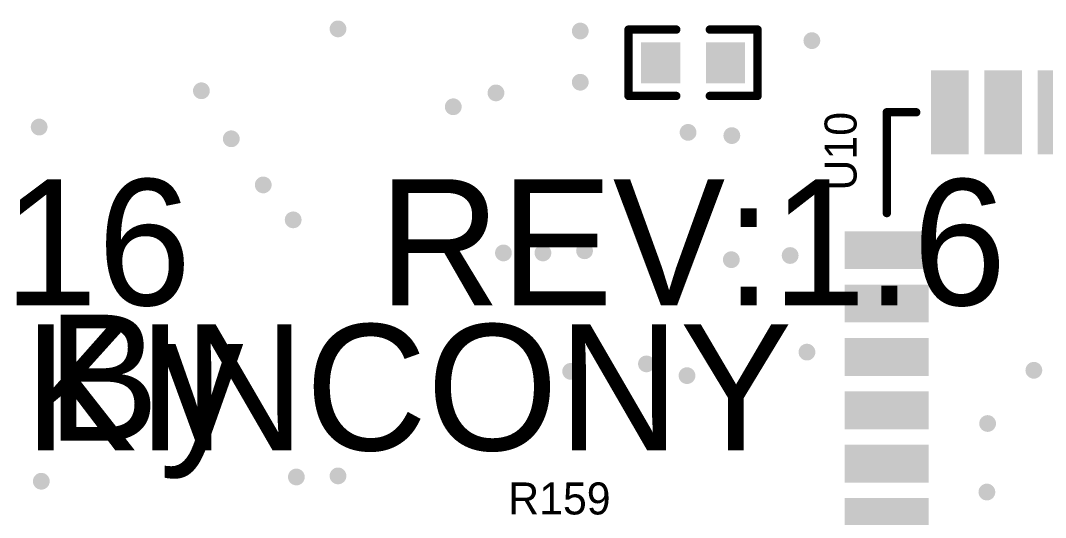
# Model space of a CAD drawing. Header units: millimetres. Extents: x -0.01 to 7.72, y -0.26 to 4.6.
# Drawn here: x 5.488 to 6.448, y 2.459 to 2.925 of the extents above; entities that cross this region are included whole.
import ezdxf

# ---------------------------------------------------------------- set-up
doc = ezdxf.new("R2010")
doc.units = ezdxf.units.MM
doc.header["$MEASUREMENT"] = 0
for name, color, linetype in [('TopOverlay', 2, 'Continuous'), ('TopPaste', 8, 'Continuous'), ('ViaHoleLayer', 16, 'Continuous')]:
    doc.layers.add(name, color=color, linetype=linetype)

# ---------------------------------------------------------------- blocks, each defined once
blk = doc.blocks.new('LC_0603_R_142')
at = {"layer": 'TopPaste'}
for points in [[(-0.04862, 0.01929), (-0.01201, 0.01929), (-0.01201, -0.01929), (-0.04862, -0.01929)], [(0.01201, 0.01929), (0.04862, 0.01929), (0.04862, -0.01929), (0.01201, -0.01929)]]:
    blk.add_hatch(color=8, dxfattribs=at).paths.add_polyline_path(points)
at = {"layer": 'TopOverlay', "const_width": 0.00787}
for points in [[(-0.06043, -0.0311), (-0.06043, 0.0311)], [(-0.06043, 0.0311), (-0.01575, 0.0311)], [(0.01575, 0.0311), (0.06043, 0.0311)], [(0.06043, -0.0311), (0.06043, 0.0311)], [(-0.06043, -0.0311), (-0.01575, -0.0311)], [(0.01575, -0.0311), (0.06043, -0.0311)]]:
    blk.add_lwpolyline(points, dxfattribs=at)
at = {"layer": 'TopOverlay', "const_width": 0.00394}
for points in [[(-0.0624, 0.0311, 1), (-0.05846, 0.0311, 1)], [(-0.0624, 0.0311, 1), (-0.05846, 0.0311, 1)], [(-0.01772, 0.0311, 1), (-0.01378, 0.0311, 1)], [(0.01378, 0.0311, 1), (0.01772, 0.0311, 1)], [(0.05846, 0.0311, 1), (0.0624, 0.0311, 1)], [(0.05846, 0.0311, 1), (0.0624, 0.0311, 1)], [(-0.0624, -0.0311, 1), (-0.05846, -0.0311, 1)], [(-0.0624, -0.0311, 1), (-0.05846, -0.0311, 1)], [(-0.01772, -0.0311, 1), (-0.01378, -0.0311, 1)], [(0.01378, -0.0311, 1), (0.01772, -0.0311, 1)], [(0.05846, -0.0311, 1), (0.0624, -0.0311, 1)], [(0.05846, -0.0311, 1), (0.0624, -0.0311, 1)]]:
    blk.add_lwpolyline(points, format="xyb", close=True, dxfattribs=at)
blk = doc.blocks.new('ESP32_S_266')
at = {"layer": 'TopPaste'}
for points in [[(-0.03937, 0.14134), (-0.03937, 0.17677), (0.03937, 0.17677), (0.03937, 0.14134)], [(-0.03937, 0.09134), (-0.03937, 0.12677), (0.03937, 0.12677), (0.03937, 0.09134)], [(-0.03937, 0.04134), (-0.03937, 0.07677), (0.03937, 0.07677), (0.03937, 0.04134)], [(0.14705, -0.03937), (0.11161, -0.03937), (0.11161, 0.03937), (0.14705, 0.03937)], [(0.19705, -0.03937), (0.16161, -0.03937), (0.16161, 0.03937), (0.19705, 0.03937)], [(0.24705, -0.03937), (0.21161, -0.03937), (0.21161, 0.03937), (0.24705, 0.03937)], [(0.29705, -0.03937), (0.26161, -0.03937), (0.26161, 0.03937), (0.29705, 0.03937)], [(0.34705, -0.03937), (0.31161, -0.03937), (0.31161, 0.03937), (0.34705, 0.03937)], [(0.39705, -0.03937), (0.36161, -0.03937), (0.36161, 0.03937), (0.39705, 0.03937)]]:
    blk.add_hatch(color=8, dxfattribs=at).paths.add_polyline_path(points)
at = {"layer": 'TopOverlay', "const_width": 0.00787}
for points in [[(0, 0), (0, 0.02756)], [(0.09449, 0), (0, 0)]]:
    blk.add_lwpolyline(points, dxfattribs=at)
at = {"layer": 'TopOverlay', "const_width": 0.00394}
for points in [[(-0.00197, 0.02756, 1), (0.00197, 0.02756, 1)], [(-0.00197, 0, 1), (0.00197, 0, 1)], [(-0.00197, 0, 1), (0.00197, 0, 1)], [(0.09252, 0, 1), (0.09646, 0, 1)]]:
    blk.add_lwpolyline(points, format="xyb", close=True, dxfattribs=at)

msp = doc.modelspace()

# ---------------------------------------------------------------- hatches: boundary and pattern name
at = {"layer": 'ViaHoleLayer'}
h = msp.add_hatch(color=16, dxfattribs=at)
edge = h.paths.add_edge_path()
edge.add_arc((5.78502, 2.91713), 0.00787, 0, 360)
h = msp.add_hatch(color=16, dxfattribs=at)
edge = h.paths.add_edge_path()
edge.add_arc((6.01202, 2.91513), 0.00787, 0, 360)
h = msp.add_hatch(color=16, dxfattribs=at)
edge = h.paths.add_edge_path()
edge.add_arc((6.22902, 2.90613), 0.00787, 0, 360)
h = msp.add_hatch(color=16, dxfattribs=at)
edge = h.paths.add_edge_path()
edge.add_arc((6.01202, 2.86713), 0.00787, 0, 360)
h = msp.add_hatch(color=16, dxfattribs=at)
edge = h.paths.add_edge_path()
edge.add_arc((5.65702, 2.85913), 0.00787, 0, 360)
h = msp.add_hatch(color=16, dxfattribs=at)
edge = h.paths.add_edge_path()
edge.add_arc((5.93302, 2.85713), 0.00787, 0, 360)
h = msp.add_hatch(color=16, dxfattribs=at)
edge = h.paths.add_edge_path()
edge.add_arc((5.89302, 2.84413), 0.00787, 0, 360)
h = msp.add_hatch(color=16, dxfattribs=at)
edge = h.paths.add_edge_path()
edge.add_arc((5.50502, 2.82513), 0.00787, 0, 360)
h = msp.add_hatch(color=16, dxfattribs=at)
edge = h.paths.add_edge_path()
edge.add_arc((6.11302, 2.82013), 0.00787, 0, 360)
h = msp.add_hatch(color=16, dxfattribs=at)
edge = h.paths.add_edge_path()
edge.add_arc((6.15402, 2.81713), 0.00787, 0, 360)
h = msp.add_hatch(color=16, dxfattribs=at)
edge = h.paths.add_edge_path()
edge.add_arc((5.68502, 2.81413), 0.00787, 0, 360)
h = msp.add_hatch(color=16, dxfattribs=at)
edge = h.paths.add_edge_path()
edge.add_arc((5.71497, 2.77087), 0.00787, 0, 360)
h = msp.add_hatch(color=16, dxfattribs=at)
edge = h.paths.add_edge_path()
edge.add_arc((5.74302, 2.73813), 0.00787, 0, 360)
h = msp.add_hatch(color=16, dxfattribs=at)
edge = h.paths.add_edge_path()
edge.add_arc((5.94002, 2.70713), 0.00787, 0, 360)
h = msp.add_hatch(color=16, dxfattribs=at)
edge = h.paths.add_edge_path()
edge.add_arc((5.97702, 2.70713), 0.00787, 0, 360)
h = msp.add_hatch(color=16, dxfattribs=at)
edge = h.paths.add_edge_path()
edge.add_arc((6.01602, 2.70913), 0.00787, 0, 360)
h = msp.add_hatch(color=16, dxfattribs=at)
edge = h.paths.add_edge_path()
edge.add_arc((6.15354, 2.70079), 0.00787, 0, 360)
h = msp.add_hatch(color=16, dxfattribs=at)
edge = h.paths.add_edge_path()
edge.add_arc((6.20866, 2.70472), 0.00787, 0, 360)
h = msp.add_hatch(color=16, dxfattribs=at)
edge = h.paths.add_edge_path()
edge.add_arc((6.22441, 2.61417), 0.00787, 0, 360)
h = msp.add_hatch(color=16, dxfattribs=at)
edge = h.paths.add_edge_path()
edge.add_arc((6.00302, 2.59613), 0.00787, 0, 360)
h = msp.add_hatch(color=16, dxfattribs=at)
edge = h.paths.add_edge_path()
edge.add_arc((6.07402, 2.60313), 0.00787, 0, 360)
h = msp.add_hatch(color=16, dxfattribs=at)
edge = h.paths.add_edge_path()
edge.add_arc((6.43702, 2.59713), 0.00787, 0, 360)
h = msp.add_hatch(color=16, dxfattribs=at)
edge = h.paths.add_edge_path()
edge.add_arc((6.11202, 2.59213), 0.00787, 0, 360)
h = msp.add_hatch(color=16, dxfattribs=at)
edge = h.paths.add_edge_path()
edge.add_arc((6.3937, 2.54724), 0.00787, 0, 360)
h = msp.add_hatch(color=16, dxfattribs=at)
edge = h.paths.add_edge_path()
edge.add_arc((5.50702, 2.49313), 0.00787, 0, 360)
h = msp.add_hatch(color=16, dxfattribs=at)
edge = h.paths.add_edge_path()
edge.add_arc((5.74602, 2.49713), 0.00787, 0, 360)
h = msp.add_hatch(color=16, dxfattribs=at)
edge = h.paths.add_edge_path()
edge.add_arc((5.78502, 2.49813), 0.00787, 0, 360)
h = msp.add_hatch(color=16, dxfattribs=at)
edge = h.paths.add_edge_path()
edge.add_arc((6.393, 2.483), 0.00787, 0, 360)

# ---------------------------------------------------------------- block references
msp.add_blockref('LC_0603_R_142', (6.11767, 2.88539))
at = {"rotation": 270}
msp.add_blockref('ESP32_S_266', (6.29921, 2.83898), dxfattribs=at)

# ---------------------------------------------------------------- texts
at = {"layer": 'TopOverlay'}
for s, height, rotation, p in [('U10', 0.03, 90, (6.2709, 2.76566)), ('KC868-A16    REV:1.6', 0.1181102, 360, (4.83102, 2.65813)), ('Designed By', 0.1181102, 360, (4.80102, 2.53113)), ('KINCONY', 0.11811, 360, (5.49102, 2.52213))]:
    msp.add_text(s, height=height, rotation=rotation, dxfattribs=at).set_placement(p)
msp.add_text('R159', height=0.03, dxfattribs=at).set_placement((5.94452, 2.462))

doc.saveas('drawing.dxf')
